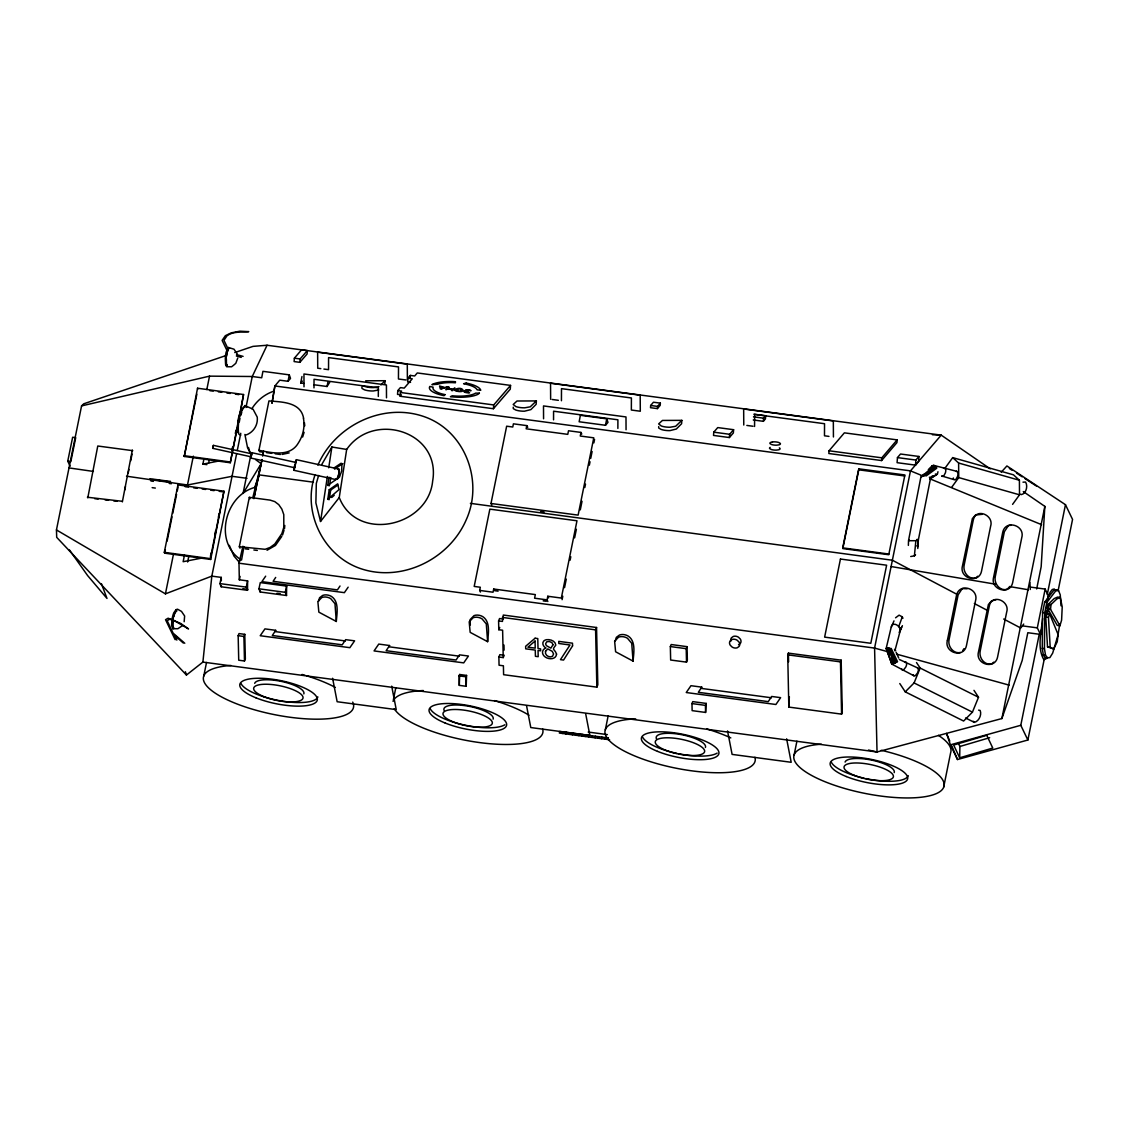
<?xml version="1.0" encoding="UTF-8"?>
<svg xmlns="http://www.w3.org/2000/svg" width="1129" height="1129" viewBox="0 0 1129 1129"><rect width="100%" height="100%" fill="white"/><g stroke="black" fill="none" stroke-linecap="round" stroke-linejoin="round"><path stroke-width="1.5" d="M313.989 387.896L314.031 379.273L378.356 387.84L378.314 396.462M553.549 419.833L553.577 411.21L617.902 419.79L617.873 428.413M561.438 400.724L561.494 388.644L631.407 397.972L631.351 410.039L640.298 411.238L640.199 395.206L550.543 383.239L550.642 399.285M754.567 426.466L754.624 414.399L824.537 423.714L824.48 435.794L828.954 436.387M1059.835 623.815L1057.958 635.19L1052.68 653.098L1049.885 657.6L1045.228 658.038L1043.351 654.933L1042.265 648.328L1042.575 612.595L1044.664 602.18L1054.091 589.902L1058.593 590.65L1060.258 594.912L1061.006 605.807M1047.402 658.334L1045.525 655.215L1044.438 648.611L1044.748 612.892L1046.837 602.477L1056.264 590.185M226.308 360.927L226.336 358.782M959.692 757.813L953.666 745.055L986.746 735.304L992.772 748.061L959.692 757.813L959.89 746.481L958.38 743.291M251.301 455.791L250.934 456.779L212.704 448.326L212.915 446.717L213.381 445.348L251.612 453.802L251.541 454.648M213.395 445.433L212.802 448.185M295.727 462.325L294.57 467.731L250.666 458.021L251.075 455.566M251.217 454.38L251.894 452.574L251.471 455.029M294.57 467.731L294.824 465.501M908.365 545.392L908.535 540.523L921.038 476.255L924.877 475.718L935.983 467.194L936.703 468.253L926.119 475.958M1023.311 491.581L1044.847 506.385L1041.164 566.744L1036.676 588.943M891.388 627.117L893.985 620.879M917.792 548.496L918.371 539.86L930.494 478.527L929.365 477.186M650.657 405.48L650.502 407.696L657.403 408.613L660.197 405.353L660.366 403.138L653.451 402.22L650.657 405.48L657.572 406.398L660.366 403.138M657.403 408.613L657.572 406.398M753.269 419.96L763.359 421.315L763.585 418.182L765.674 415.754L753.904 414.188M765.674 415.754L765.434 418.887L763.359 421.315M897.456 457.598L897.089 462.678L915.506 465.134L918.569 461.549L918.95 456.469L900.519 454.013L897.456 457.598L915.873 460.053L918.95 456.469M915.506 465.134L915.873 460.053M294.359 358.189L294.119 361.576L299.862 362.338L307.088 353.984L307.342 350.597L301.584 349.821L294.359 358.189L300.116 358.951L307.342 350.597M299.862 362.338L300.116 358.951M384.82 384.114L385.074 380.713L365.697 380.798M407.922 378.201L412.268 378.779L404.224 388.108L400.4 387.6L397.803 390.606L397.521 394.388L401.359 394.896L400.188 396.265L493.429 408.726L510.266 389.18L510.548 385.398L417.293 372.951L414.682 375.985L410.335 375.407L407.922 378.201L407.64 381.983L410.547 382.364M400.188 396.265L400.456 392.483L401.642 391.114L397.803 390.606M410.152 377.919L410.335 375.407M493.429 408.726L493.712 404.944L510.548 385.398M536.388 400.922L530.249 406.821L524.745 407.809A9.032 2.695 3.8 0 1 515.911 406.595L513.201 404.492L517.011 401.007L536.388 400.922L536.134 404.323L530.898 409.601L524.491 411.196A9.032 2.695 3.8 0 1 515.671 409.982L513.286 408.613L513.243 407.174M681.831 420.355L675.692 426.254L670.174 427.228A9.032 2.695 3.8 0 1 661.354 426.014L658.644 423.911L662.455 420.44L681.831 420.355L681.577 423.742L676.342 429.02L669.934 430.615A9.032 2.695 3.8 0 1 661.1 429.415L658.715 428.032L658.687 426.593M713.768 432.167L713.528 435.427L729.39 437.544L733.356 432.957L733.596 429.697L717.734 427.581L713.768 432.167L729.63 434.284L733.596 429.697M729.39 437.544L729.63 434.284M829.039 450.781L828.841 453.519L881.594 460.561L896.934 442.624L897.132 439.887L844.379 432.844L829.039 450.781L881.791 457.824L897.132 439.887M881.594 460.561L881.791 457.824M899.361 659.505L917.877 668.029L918.399 669.991A4.544 2.06 -63.8 0 1 917.44 673.053L915.548 675.452A4.079 1.849 -63.8 0 1 913.841 675.749L891.825 664.106L886.166 648.427L891.458 626.087M916.988 539.394L918.23 539.662L917.581 546.916L917.044 545.561M910.722 556.512L914.405 555.849L915.859 540.706L918.23 539.662M284.48 528.711L284.804 525.465M226.463 355.395L83.758 403.801L81.57 405.904L56.45 529.938L56.704 537.348L186.44 675.043L202.895 662.088L211.829 576.129L236.582 453.943M329.682 382.322L327.057 386.499L313.89 384.749M1047.839 608.983L1048.361 604.142L1054.176 598.596L1057.605 597.072L1060.286 597.424L1062.22 606.894L1061.599 620.16L1059.919 625.72L1057.238 625.367L1047.839 608.983L1050.52 609.35L1059.919 625.72M1050.52 609.35L1051.043 604.495L1056.871 598.949L1060.286 597.424M272.089 403.138L274.883 385.977L279.738 380.177L288.05 381.292L290.534 378.413L289.278 374.856L262.93 371.328L261.702 377.778L252.261 376.507L209.528 376.14L81.57 405.904M318.505 601.362L319.563 597.749L322.696 595.406A9.032 7.084 23.3 0 1 331.545 596.493C339.377 601.743 336.908 613.823 336.301 621.472L318.844 612.144L317.87 601.559L321.836 597.509A9.032 7.084 23.3 0 1 330.684 598.61L334.974 603.69L336.301 621.472M615.263 640.99L616.321 637.377L619.454 635.034A9.032 7.084 23.3 0 1 628.303 636.135C636.135 641.385 633.665 653.451 633.059 661.114L615.601 651.772L614.628 641.201L618.593 637.151A9.032 7.084 23.3 0 1 627.442 638.238L631.732 643.318L633.059 661.114M327.777 499.328L329.216 489.746L337.712 483.819L338.982 489.619L327.777 499.328L329.245 499.625M329.485 498.03L330.67 490.057L337.769 485.117M339.25 497.522C356.905 542.767 428.173 526.848 432.647 481.109C441.298 431.659 373.459 410.533 346.674 449.427L339.25 497.522L320.537 521.485L327.396 476.452M328.722 467.801L331.884 447.013L346.674 449.427M251.005 455.933L250.934 456.779M329.513 485.724L327.777 485.371L329.047 477.158M329.767 484.087L330.783 477.525M339.42 471.075L337.444 479.345M173.16 618.748L172.61 624.789A8.03 1.933 -79.3 0 0 173.09 627.075M261.787 460.223L253.898 498.679M262.069 459.517L253.94 498.256M262.662 456.102L263.551 450.965M271.906 403.081L274.883 385.977L910.482 470.864L923.437 476.17M202.895 662.088L877.035 751.985L1001.875 718.552L1044.847 506.385M1042.589 618.452C1041.46 631.718 1036.916 647.397 1043.746 659.562L1045.722 659.096L1047.176 657.205M243.963 546.704L241.535 560.097C213.381 542.936 224.572 495.772 254.66 487.446L259.388 474.914L313.439 482.196M252.811 497.691L261.152 463.68L255.591 459.602M262.718 455.029L263.339 451.572M294.471 465.967L293.992 470.313L335.426 479.486M288.05 381.292L289.278 374.856M304.011 383.423L300.709 382.985L301.951 376.536M327.057 386.499L327.989 381.673M605.497 425.28L606.739 418.831L580.377 415.317L579.149 421.766L605.497 425.28L607.995 422.387L606.739 418.831M87.794 497.875L97.771 446.011L132.742 450.669M122.355 501.911L132.333 450.034M124.783 489.944L125.474 486.528M128.24 472.868L128.932 469.452M130.668 460.914L132.051 454.084M164.298 552.335L177.945 484.92L223.965 491.2L210.686 559.448L164.665 553.168L164.298 552.335L210.304 558.615L210.686 559.448M237.273 428.173L230.274 462.749L184.253 456.469L197.533 388.221L243.554 394.515L240.068 414.343M164.665 553.168L165.37 549.71M167.12 541.059L172.017 516.856M172.723 513.399L176.576 494.389M177.267 490.932L177.973 487.474M184.253 456.469L196.855 394.233M56.45 529.938L165.427 593.854L173.598 553.577M126.504 476.198L187.485 484.99L193.327 456.158M206.819 389.533L209.528 376.14M184.507 554.889L183.138 561.706L201.908 558.051M206.946 464.626L202.895 464.118L203.926 459.051M187.626 561.988L188.67 556.879M208.639 463.102L209.331 459.729M210.431 556.385L211.123 552.984M214.905 534.271L215.597 530.856M218.363 517.251L219.054 513.85M231.911 450.358L232.588 446.985M235.326 433.494L236.003 430.107M210.304 558.615L223.965 491.2M230.274 462.749L243.554 394.515M237.273 450.499L240.759 433.296M245.981 407.484L252.261 376.507L267.065 345.248L941.219 435.131L990.246 468.845M203.756 676.144L206.522 662.469M250.652 455.947L243.06 493.429L261.152 463.68M239.32 546.732L249.326 497.339L270.113 500.119L274.77 501.601L278.778 504.663L281.855 509.108L283.788 514.612L283.802 527.299L281.869 533.608L274.784 544.023L270.127 547.438L265.117 549.301L239.32 546.732L239.997 548.144M263.085 452.179L259.614 451.713L258.936 450.302L268.942 400.922C281.813 402.037 300.681 401.91 303.602 418.238M393.4 699.684L395.813 687.702M491.778 505.1L491.002 503.478L506.653 426.197L512.764 427.016L513.413 423.827L526.791 425.619L527.751 427.256M480.446 592.048L479.67 590.425L480.319 587.249L474.194 586.431L489.859 509.137L576.975 520.779L561.325 598.06L547.805 596.253L547.071 599.866L547.847 601.489M547.071 599.866L534.596 598.201L535.329 594.588L493.698 589.028L493.048 592.217L479.67 590.425M526.791 425.619L526.156 428.794L567.774 434.355L568.508 430.756L580.983 432.421L581.76 434.044M580.983 432.421L580.264 436.02L593.769 437.826L578.119 515.12L491.002 503.478M562.101 599.682L562.792 596.253M564.542 587.659L566.278 579.078M570.103 560.182L570.794 556.752M574.619 537.856L576.369 529.261M580.292 509.871L582.028 501.276M584.808 487.545L585.514 484.101M589.338 465.219L590.03 461.775M590.735 458.346L592.118 451.473M593.854 442.893L594.56 439.449M562.609 733.483L562.934 731.902M565.855 733.906L566.179 732.34M569.101 734.344L569.425 732.777M572.361 734.781L572.671 733.215M575.607 735.205L575.917 733.638M578.852 735.642L579.177 734.076M582.098 736.08L582.423 734.513M585.344 736.503L585.669 734.937M588.604 736.941L588.915 735.374M591.85 737.378L592.16 735.812M595.096 737.816L595.406 736.235M598.342 738.239L598.666 736.672M601.588 738.676L601.912 737.11M605.356 729.701L608.122 716.026M604.848 739.114L605.158 737.547M608.094 739.537L608.404 737.971M794.139 754.878L796.905 741.203M943.703 787.012L950.618 752.817A76.546 22.82 11.4 0 0 938.397 735.36M1001.875 718.552L1022.197 660.437L1027.813 632.72L1040.472 634.413L1037.311 627.865L1045.172 589.084L1030.438 587.108M949.757 741.076L946.525 733.384L950.42 744.83L957.491 759.535L1027.87 740.017L1020.785 725.298L1039.216 634.315M1047.26 594.588L1065.466 504.691L1006.899 465.952L1001.183 472.275M1040.472 634.413L1041.432 629.643M1047.641 599.005L1048.305 595.745L1045.172 589.084M1027.87 740.017L1044.212 659.336M1058.198 590.284L1072.55 519.411L1065.466 504.691M67.74 461.196L72.637 437.262L75.714 437.671L70.817 461.62L67.74 461.196L70.153 466.206M251.499 455.509L251.64 454.804M242.918 546.224L238.995 563.202L239.32 579.798L247.618 580.899L247.505 590.298L221.143 586.77L219.943 583.608L221.27 577.385L211.829 576.129L165.427 593.854M247.505 590.298L246.291 587.122L247.618 580.899M258.95 588.816L260.291 582.592L286.639 586.106L286.512 595.505L260.164 591.991L258.95 588.816L285.298 592.33L286.512 595.505M285.298 592.33L286.639 586.106M239.32 579.798L240.082 576.397M894.888 650.84L900.166 630.97C900.815 626.99 895.198 622.065 891.811 625.226M931.764 467.956L931.919 466.136L933.584 465.346L956.884 471.357L957.928 473.122A4.544 2.286 -73.8 0 1 957.618 476.311L956.15 479.049A4.079 2.046 -73.8 0 1 954.372 479.74L941.671 475.944M251.4 455.41L250.737 457.979M239.927 559.815L238.995 563.202L874.58 648.088L888.043 651.786M315.132 474.646C301.951 511.211 322.781 554.96 359.347 568.169C400.809 583.086 449.003 559.688 466.206 519.848C483.762 481.377 465.346 431.292 424.73 416.855C383.267 401.938 335.073 425.337 317.87 465.176M318.618 475.478L316.318 483.41L315.88 502.899L320.537 521.485M237.753 358.091L235.806 363.312L233.505 365.302L231.586 366.784L226.619 366.742L226.181 356.369L228.425 347.506L233.985 349.186L237.316 354.04M302.643 437.022L304.096 432.294M295.417 461.987L296.391 459.686L339.476 469.227M282.546 535.019L284 530.291M1047.416 607.966C1045.637 611.72 1047.275 600.981 1047.768 605.525M1046.498 601.461L1050.083 592.316L1052.284 589.479L1054.26 589.013L1055.869 590.947M221.143 586.77L221.453 585.852M260.164 591.991L260.474 591.06M1046.936 613.442L1049.617 613.809L1058.127 634.625L1057.224 641.808L1053.682 649.006L1047.514 646.861L1045.764 616.956L1046.541 614.613M1053.682 649.006L1050.196 647.227L1048.446 617.309L1049.617 613.809M898.712 626.595L902.297 616.857L899.093 615.164L895.565 617.789M899.178 632.466L901.549 627.301L900.476 628.599M899.785 683.553L905.246 691.851L914.081 682.946L920.163 668.058L916.508 662.54M905.246 691.851L963.616 721.036L972.436 712.145L978.518 697.242L973.974 690.341M184.154 621.726L184.634 616.011L181.501 611.41L177.521 609.194L175.941 609.688L172.61 619.75L172.808 628.712L177.888 628.712L182.277 625.762M238.163 635.698L239.023 633.581L244.781 634.343L245.346 658.87L244.485 660.987L238.727 660.211L238.163 635.698L243.906 636.46L244.781 634.343M487.629 641.681L486.289 623.9L481.998 618.819A9.032 7.084 23.3 0 0 473.15 617.718L469.198 621.783L470.158 632.353L487.629 641.681C488.222 634.032 490.692 621.952 482.873 616.702A9.032 7.084 23.3 0 0 474.025 615.615L470.059 619.666L470.313 625.043M498.595 620.908L502.433 621.43L503.308 615.051L596.549 627.498L597.82 684.795L596.86 687.152L503.605 674.69L503.407 665.8L499.06 665.221L498.877 657.022L503.238 657.6L502.617 630.222L498.792 629.714L498.595 620.908L499.554 618.551L503.393 619.073M498.877 657.022L499.851 654.665L504.197 655.243L503.238 657.6M596.86 687.152L595.59 629.855L596.549 627.498M670.344 646.564L671.176 644.532L687.039 646.649L687.349 660.098L686.517 662.13L670.654 660.028L670.344 646.564L686.206 648.667L687.039 646.649M787.717 654.834L788.409 653.126L841.161 660.169L842.29 712.441L841.585 714.135L788.832 707.093L787.717 654.834L840.47 661.876L841.161 660.169M788.832 707.093L789.354 696.678M459.094 675.876L459.658 674.493L466.559 675.41L466.206 686.291L459.291 685.374L459.094 675.876L465.995 676.793L466.559 675.41M459.291 685.374L459.658 674.493M691.978 703.579L692.769 701.631L706.218 703.423L705.583 712.441L692.133 710.635L691.978 703.579L705.427 705.371L706.218 703.423M361.929 386.965L361.957 388.404L364.342 389.773A9.032 2.695 3.8 0 0 373.177 390.987L378.681 389.999M899.813 631.831L902.41 625.664M498.792 629.714L499.752 627.47M1046.061 614.402C1044.311 616.434 1046.258 607.204 1046.569 611.481M294.147 470.243L296.391 459.686M281.77 536.444L275.462 545.434L267.051 550.246M321.836 464.372L331.884 447.013M962.642 650.727L963.983 648.681M275.688 577.427L273.105 581.308L337.43 589.888L340.012 586.007M246.094 434.961C253.475 432.379 258.16 424.913 257.243 417.123L253.065 409.234L244.979 405.593C239.122 413.553 237.542 424.222 238.586 433.889L240.717 435.187M265.668 576.171L261.886 581.647L344.373 592.654L348.155 587.179M251.908 408.712C257.003 400.414 264.976 393.993 274.276 391.029M944.761 468.535L952.693 457.612L1013.475 474.829L1019.402 480.248L1019.515 494.812L1012.586 504.367M951.803 487.135L958.733 477.581L958.62 463.031L952.693 457.612M228.481 348.974L227.112 352.389A8.961 1.835 -86 0 0 226.492 356.538M227.211 365.26L226.746 365.881A8.03 1.651 -86 0 1 225.574 364.328L225.306 358.712A8.961 1.835 -86 0 1 226.082 352.319L227.451 348.903A8.03 1.651 -86 0 1 228.298 349.383M1023.707 624.069L1020.715 628.02L1003.709 619.031M929.689 479.091L930.494 478.527M891.839 663.894L890.555 658.842M300.709 382.985L302.374 381.066M380.882 384.947L385.074 380.713M886.166 648.427L889.948 648.187L896.468 662.3L892.093 664.162M929.463 469.212L931.735 466.94M921.49 477.115L923.508 474.321M928.32 469.65L931.919 466.136M914.405 555.849L915.548 554.819M331.728 497.48L334.226 495.321M1008.296 525.747L1004.358 531.731L995.284 576.552C993.76 583.114 999.504 591.088 1006.616 589.423M962.077 588.816L958.14 594.8L949.066 639.607C947.541 646.169 953.285 654.157 960.398 652.491M975.936 577.78L977.728 576.242M1007.068 589.197L1008.846 587.659M991.982 663.669L993.774 662.144M922.675 475.577L934.36 465.698L935.983 467.194L923.705 475.577L935.193 466.333M930.338 477.454L932.85 475.718M930.24 478.851L937.423 474.109L937.973 471.739M334.212 467.829L341.113 463.229L341.946 463.906L341.664 471.089L339.448 477.172L327.777 485.371M334.551 469.114L342.835 463.596M930.324 478.23L936.858 474.378M738.535 644.715L739.58 644.151M1022.987 482.168L1025.569 482.069C1028.096 485.964 1026.233 493.613 1021.392 494.615L1020.63 494.22M909.226 540.085L908.69 540.72L915.859 540.706M176.773 610.493L174.882 612.821A8.961 2.159 -79.3 0 0 173.64 616.561M173.132 626.99L172.554 627.23A8.03 1.933 -79.3 0 1 171.608 624.591L172.158 618.551A8.961 2.159 -79.3 0 1 173.88 612.624L175.757 610.295A8.03 1.933 -79.3 0 1 176.547 611.523M289.165 452.898L282.067 454.422M378.935 386.612L373.417 387.6A9.032 2.695 3.8 0 1 364.596 386.386L363.129 385.737M234.747 352.573L253.009 346.377L267.065 345.248M172.808 628.712L174.388 628.218M959.89 746.481L989.653 737.703M950.42 744.83L1020.785 725.298M202.895 464.118L219.957 460.787M187.485 484.99L232.052 476.311L247.011 478.315M1008.733 525.521L1011.034 525.267M975.484 578.006C968.372 579.671 962.628 571.697 964.152 565.135L973.226 520.314C975.668 507.246 994.254 515.036 990.613 526.283L981.538 571.105C978.914 584.328 958.846 578.344 962.487 565.827L972.365 518.592L975.498 515.022L982.216 514.302M962.515 588.576L967.13 588.773M995.947 599.753L991.544 600.924L988.411 604.495L978.533 651.715C974.891 664.233 994.959 670.231 997.584 657.007L1006.659 612.186C1010.3 600.938 991.714 593.148 989.272 606.217L980.198 651.024C978.674 657.586 984.417 665.574 991.53 663.908M978.617 710.141L980.141 710.466C981.976 714.699 978.914 721.375 974.341 722.377L965.577 718.002M932.413 434.736L941.219 435.131L910.482 470.864L874.58 648.088L877.035 751.985L868.441 750.037M338.079 469.128C340.125 471.188 338.361 479.416 335.496 479.148M87.399 497.24L121.96 501.262M94.709 498.679L98.167 499.089M105.082 499.893L108.539 500.288M113.719 500.895L117.176 501.304M753.509 416.841L763.585 418.182M320.819 368.633L317.729 368.223L317.63 352.192L407.287 364.145L407.386 380.191M323.91 369.056L328.539 369.663L328.581 357.597L398.509 366.911L398.452 378.991L405.904 379.979M552.18 399.483L558.347 400.301M746.848 425.435L753.029 426.254M444.586 387.459L439.534 385.963L440.381 389.025L447.31 386.993L441.481 388.771L441.129 387.332L443.979 387.713M400.456 392.483L493.712 404.944M904.696 475.958L858.52 469.791L842.714 547.875L888.89 554.043M258.936 450.302C272.174 452.87 290.111 457.259 298.409 442.893C303.094 435.639 305.07 426.706 303.419 418.196M266.543 452.644L271.75 453.336M275.208 453.802L280.401 454.493M540.565 511.62L544.051 512.086M1058.593 590.65L1054.091 589.902M1044.664 602.18L1046.837 602.477M1048.361 604.142L1051.043 604.495M152.161 487.657L155.336 488.081M1042.575 612.595L1044.748 612.892M1045.764 616.956L1048.446 617.309M1022.578 625.889L1037.311 627.865M1047.514 646.861L1050.196 647.227M1042.265 648.328L1044.438 648.611M1043.351 654.933L1045.525 655.215M245.191 548.835L248.662 549.287M253.856 549.978L257.313 550.444M498.101 591.144L494.643 590.679L493.698 589.028M543.176 600.854L546.295 601.277M502.334 617.408L595.59 629.855M219.943 583.608L246.291 587.122M242.862 588.703L247.815 589.366M276.944 593.261L280.232 593.699M275.476 631.633L345.389 640.947M701.504 688.436L771.417 697.764M389.322 646.832L459.235 656.161M588.209 732.058L607.374 734.612M608.263 737.957L559.674 731.479L559.363 733.046L609.604 739.749M470.384 503.351L892.376 560.238L957.321 594.531M209.839 390.676L213.24 391.142M218.363 391.834L221.764 392.299M226.887 393.005L230.288 393.471M235.397 394.162L238.812 394.628M183.886 455.65L229.893 461.93M185.142 486.67L188.543 487.135M193.666 487.841L197.067 488.307M202.176 488.998L205.591 489.464M210.7 490.169L214.115 490.635M219.224 491.327L222.639 491.792M69.01 467.914L93.397 471.428M891.106 566.532L995.425 584.187M1009.34 586.53L1028.463 589.775M329.216 489.746L330.67 490.057M251.922 452.715L295.84 462.438M236.525 354.591L243.088 356.383M896.454 654.1L1009.157 685.134M958.62 463.031L1019.402 480.248M958.733 477.581L1019.515 494.812M932.314 465.571L936.844 466.87M236.356 356.016L241.239 357.413M929.915 478.837L1041.644 524.689M933.584 465.346L934.36 465.698M935.376 473.982L936.153 474.335M920.163 668.058L978.518 697.242M914.081 682.946L972.436 712.145M974.327 603.521L986.704 610.055M894.464 649.443L895.664 650.473M974.341 722.377L973.198 721.248M228.425 347.506L229.624 348.184M244.979 405.593L247.11 406.892M1009.382 468.493L1012.233 470.341M1016.509 473.107L1022.211 476.805M1025.047 478.654L1036.45 486.049M779.335 447.86L779.885 448.284A5.405 1.665 3.6 0 1 778.601 449.808L776.258 450.118A5.222 1.609 3.6 0 1 771.149 449.427L769.738 448.622A5.405 1.665 3.6 0 1 770.204 447.394M184.775 643.262L173.16 633.2L167.177 620.738L169.604 619.242L173.471 620.16L188.543 628.938L180.668 623.406L168.122 618.198L165.54 619.694L175.164 639.691M183.265 642.994L174.614 635.387L176.886 640.101M238.558 561.423L233.971 556.061L229.286 545.321M913.841 675.749L913.333 674.662M69.433 549.922L87.61 575.564L107.001 598.441L101.427 583.735M251.005 454.239L247.576 447.818L244.894 434.453M228.453 349.694L223.965 340.351L227.014 335.779C233.421 331.051 241.479 332.533 248.761 331.644L239.856 331.192L231.29 332.843L225.348 335.694L222.117 340.393L227.296 351.161M249.326 497.339L250.003 498.75M547.805 596.253L548.581 597.876M891.19 648.413L897.527 661.679L896.468 662.3L888.777 648.046L895.382 662.878M902.297 616.857L902.946 618.283M197.533 388.221L197.914 389.053M177.945 484.92L178.326 485.738M896.087 652.167L898.712 658.038M887.747 648.004L894.323 663.386M951.691 745.69L957.491 759.535M886.251 648.738L891.825 664.106M887.352 649.457L888.96 654.157M891.049 658.108L892.714 663.062M185.382 671.741L186.44 675.043M248.479 447.451L250.172 453.223M901.591 668.777L902.113 669.878A4.079 1.849 -63.8 0 0 903.807 669.582L905.698 667.183A4.544 2.06 -63.8 0 0 906.658 664.12L906.135 662.158A4.079 1.849 -63.8 0 0 905.077 662.102M953.328 477.976L953.539 478.795M786.631 738.832L791.189 762.287L732.1 754.398L727.542 730.957M585.655 713.655L589.874 735.431L530.785 727.556L526.566 705.78M391.692 686.164L396.237 709.619L337.148 701.73L332.603 678.275M304.421 422.712L304.759 425.816M1029.916 582.578L1030.311 589.479M705.427 705.371L705.583 712.441M686.206 648.667L686.517 662.13M503.971 645.026L504.084 650.135M465.995 676.793L466.206 686.291M243.906 636.46L244.485 660.987M221.27 577.385L221.34 580.772M840.47 661.876L841.585 714.135M788.409 653.126L788.606 661.834M833.428 436.979L833.329 420.948L743.658 408.994L743.771 425.026M626.059 429.754L625.988 416.94L543.501 405.932L543.571 418.76M386.499 397.803L386.428 384.989L303.955 373.981L304.011 386.81M754.948 757.277A76.546 22.82 11.4 0 1 649.471 761.355A76.546 22.82 11.4 0 1 635.655 718.863M706.74 728.925A76.546 22.82 11.4 0 1 730.802 737.914M352.714 702.097A76.546 22.82 11.4 0 1 251.936 709.054A76.546 22.82 11.4 0 1 230.965 665.475M302.064 674.465A76.546 22.82 11.4 0 1 305.14 675.368M306.792 675.862A76.546 22.82 11.4 0 1 335.327 687.42M845.085 762.075A25.148 7.494 11.4 0 1 872.11 760.198A25.148 7.494 11.4 0 1 894.21 772.631M656.499 738.93A25.148 7.494 11.4 0 1 680.11 734.4A25.148 7.494 11.4 0 1 705.427 747.454M908.252 775.651A39.515 11.784 11.4 0 1 865.774 778.573M864.108 778.206A39.515 11.784 11.4 0 1 831.353 762.244M881.269 750.291A76.546 22.82 11.4 0 1 937.987 792.812A76.546 22.82 11.4 0 1 823.718 781.197A76.546 22.82 11.4 0 1 821.347 744.209M717.155 753.099A39.515 11.784 11.4 0 1 678.67 753.749M676.991 753.396A39.515 11.784 11.4 0 1 642.57 737.068M444.191 710.607A25.148 7.494 11.4 0 1 467.787 706.091A25.148 7.494 11.4 0 1 493.119 719.145M254.702 683.341A25.148 7.494 11.4 0 1 281.728 681.479A25.148 7.494 11.4 0 1 303.828 693.898M317.87 696.918A39.515 11.784 11.4 0 1 280.472 700.827A39.515 11.784 11.4 0 1 240.971 683.511M504.846 724.776A39.515 11.784 11.4 0 1 464.682 725.086A39.515 11.784 11.4 0 1 430.262 708.758M542.64 728.967A76.546 22.82 11.4 0 1 479.133 742.515A76.546 22.82 11.4 0 1 394.247 708.659M393.047 701.391A76.546 22.82 11.4 0 1 423.347 690.539M494.431 700.601A76.546 22.82 11.4 0 1 528.979 715.193M730.985 641.06A5.405 4.262 23.6 0 1 731.423 637.814L733.257 636.46A5.222 4.121 23.6 0 1 738.38 637.151L740.285 639A5.405 4.262 23.6 0 1 740.37 643.361M917.397 667.86A4.079 1.849 -63.8 0 1 917.877 668.029M227.324 366.008A8.03 1.651 -86 0 1 226.619 364.399M943.491 468.083A4.079 2.046 -73.8 0 1 944.663 467.9L945.707 469.664A4.544 2.286 -73.8 0 1 945.396 472.839L943.929 475.591A4.079 2.046 -73.8 0 1 942.136 476.283M956.319 471.315A4.079 2.046 -73.8 0 1 956.884 471.357M238.515 432.647A12.038 3.105 -78.9 0 1 237.429 430.078L237.81 421.611A13.435 3.458 -78.9 0 1 240.251 412.254L243.342 407.498A12.038 3.105 -78.9 0 1 244.189 407.527M239.306 421.907A13.435 3.458 -78.9 0 1 239.941 418.605M240.773 415.416A13.435 3.458 -78.9 0 1 241.747 412.565M455.41 381.715L455.41 382.787L452.235 382.59A22.213 6.647 3.8 0 0 437.53 384.269L431.899 384.664A25.769 7.705 3.8 0 1 453.082 381.546L455.41 381.715M454.916 389.844L455.043 390.422A3.669 1.101 3.8 0 0 456.398 391.128C468.464 393.654 461.549 384.947 454.916 389.844M1046.823 613.23C1047.5 619.285 1048.531 605.031 1046.823 613.23M1048.022 607.275C1048.728 613.357 1049.702 598.949 1048.022 607.275M947.4 640.298C943.759 652.816 963.827 658.814 966.452 645.59L975.527 600.769C979.153 588.251 959.1 582.268 956.475 595.491L947.4 640.298M993.619 577.244C989.978 589.761 1010.046 595.745 1012.671 582.522L1021.745 537.7C1025.372 525.197 1005.318 519.199 1002.693 532.422L993.619 577.244M552.97 644.8L550.881 648.145L546.902 645.957A3.189 2.512 23.3 0 1 545.688 643.685L546.648 641.851L549.23 641.47L551.954 642.641L552.97 644.8M556.555 654.1C555.934 660.86 545.279 659.548 542.993 654.453C541.553 651.856 543.289 648.639 546.027 648.018C543.486 646.875 541.567 643.347 543.769 641.032A6.407 5.024 23.3 0 1 546.619 639.677C550.303 639.197 555.44 640.891 555.807 645.153C551.277 650.784 554.424 648.131 556.555 654.1M545.519 651.306C544.46 655.159 549.315 658.221 552.533 656.288L553.577 653.931L552.236 651.32L547.777 648.921L545.519 651.306M456.243 389.942C462.198 394.543 463.469 385.85 456.243 389.942M840.442 559.038L824.636 637.123L870.812 643.29L886.618 565.206L840.442 559.038M858.971 468.845L842.827 548.581L888.749 554.72L904.894 474.97L858.971 468.845M464.979 391.622C476.396 393.541 462.946 393.174 463.977 391.297C464.09 390.959 467.872 388.277 471.033 390.733A5.701 1.708 3.8 0 0 469.212 390.239C458.797 390.055 475.365 391.862 464.979 391.622M572.558 645.901L563.554 660.056L560.464 659.646L570.004 644.984L558.813 643.488L558.77 641.371L572.488 643.191L572.558 645.901M275.744 630.321L272.301 635.5L342.214 644.814L345.657 639.649L354.605 640.835L349.863 647.679L260.206 635.726L264.948 628.881L275.744 630.321M389.59 645.52L386.146 650.699L456.06 660.028L459.503 654.848L468.436 656.034L463.709 662.878L374.052 650.925L378.779 644.08L389.59 645.52M701.772 687.138L698.329 692.303L768.242 701.631L771.686 696.466L780.633 697.651L775.891 704.496L686.234 692.529L690.976 685.698L701.772 687.138M448.185 387.12L445.899 389.759L448.03 388.884L452.292 389.463L451.388 390.493L452.63 390.662L454.916 388.009L452.56 389.152L448.298 388.574L449.413 387.275L448.185 387.12M444.967 394.628L444.064 395.672A25.769 7.705 3.8 0 1 429.824 386.457L433.141 387.176A22.213 6.647 3.8 0 0 441.608 393.838L444.967 394.628M730.957 640.072L730.167 640.863A5.405 4.262 23.6 0 0 730.251 645.238L732.156 647.086A5.222 4.121 23.6 0 0 737.265 647.764L739.114 646.409A5.405 4.262 23.6 0 0 739.029 642.048L737.124 640.199A5.222 4.121 23.6 0 0 732.001 639.522L730.957 640.072M479.373 393.174L478.343 394.077A25.769 7.705 3.8 0 1 450.443 396.688L452.221 395.785A22.213 6.647 3.8 0 0 475.591 393.132L479.373 393.174M535.061 641.06L527.935 647.171L535.217 648.145L535.061 641.06M535.104 638.224L525.648 646.268L525.705 648.822L535.273 650.092L535.414 656.316L538.194 656.683L538.053 650.459L540.622 650.798L540.579 648.85L538.011 648.512L537.785 638.577L535.104 638.224M466.178 383.056L463.61 383.719A22.213 6.647 3.8 0 1 477.101 389.815L480.756 390.281A25.769 7.705 3.8 0 0 466.178 383.056M772.462 441.947L771.375 442.159A5.405 1.665 3.6 0 0 770.105 443.683L771.502 444.487A5.222 1.609 3.6 0 0 776.625 445.165L778.954 444.854A5.405 1.665 3.6 0 0 780.238 443.344L778.841 442.526A5.222 1.609 3.6 0 0 773.718 441.848L772.462 441.947M170.31 481.434L149.945 478.71L150.99 481.025L153.431 481.349L152.683 479.613L168.56 481.73L169.322 483.466L171.354 483.734L170.31 481.434M665.545 750.221A25.148 7.494 11.4 0 0 704.524 751.942A25.148 7.494 11.4 0 0 669.807 737.844A25.148 7.494 11.4 0 0 665.545 750.221M846.256 776.526A39.515 11.784 11.4 0 0 907.518 779.236A39.515 11.784 11.4 0 0 852.959 757.079A39.515 11.784 11.4 0 0 846.256 776.526M854.314 775.397A25.148 7.494 11.4 0 0 893.293 777.119A25.148 7.494 11.4 0 0 858.59 763.021A25.148 7.494 11.4 0 0 854.314 775.397M255.888 697.793A39.515 11.784 11.4 0 0 317.15 700.502A39.515 11.784 11.4 0 0 262.591 678.346A39.515 11.784 11.4 0 0 255.888 697.793M453.237 721.897A25.148 7.494 11.4 0 0 492.216 723.633A25.148 7.494 11.4 0 0 457.499 709.534A25.148 7.494 11.4 0 0 453.237 721.897M445.165 723.026A39.515 11.784 11.4 0 0 506.441 725.749A39.515 11.784 11.4 0 0 451.882 703.579A39.515 11.784 11.4 0 0 445.165 723.026M263.946 696.664A25.148 7.494 11.4 0 0 302.925 698.385A25.148 7.494 11.4 0 0 268.208 684.287A25.148 7.494 11.4 0 0 263.946 696.664M657.487 751.349A39.515 11.784 11.4 0 0 718.75 754.059A39.515 11.784 11.4 0 0 664.191 731.902A39.515 11.784 11.4 0 0 657.487 751.349"/></g></svg>
